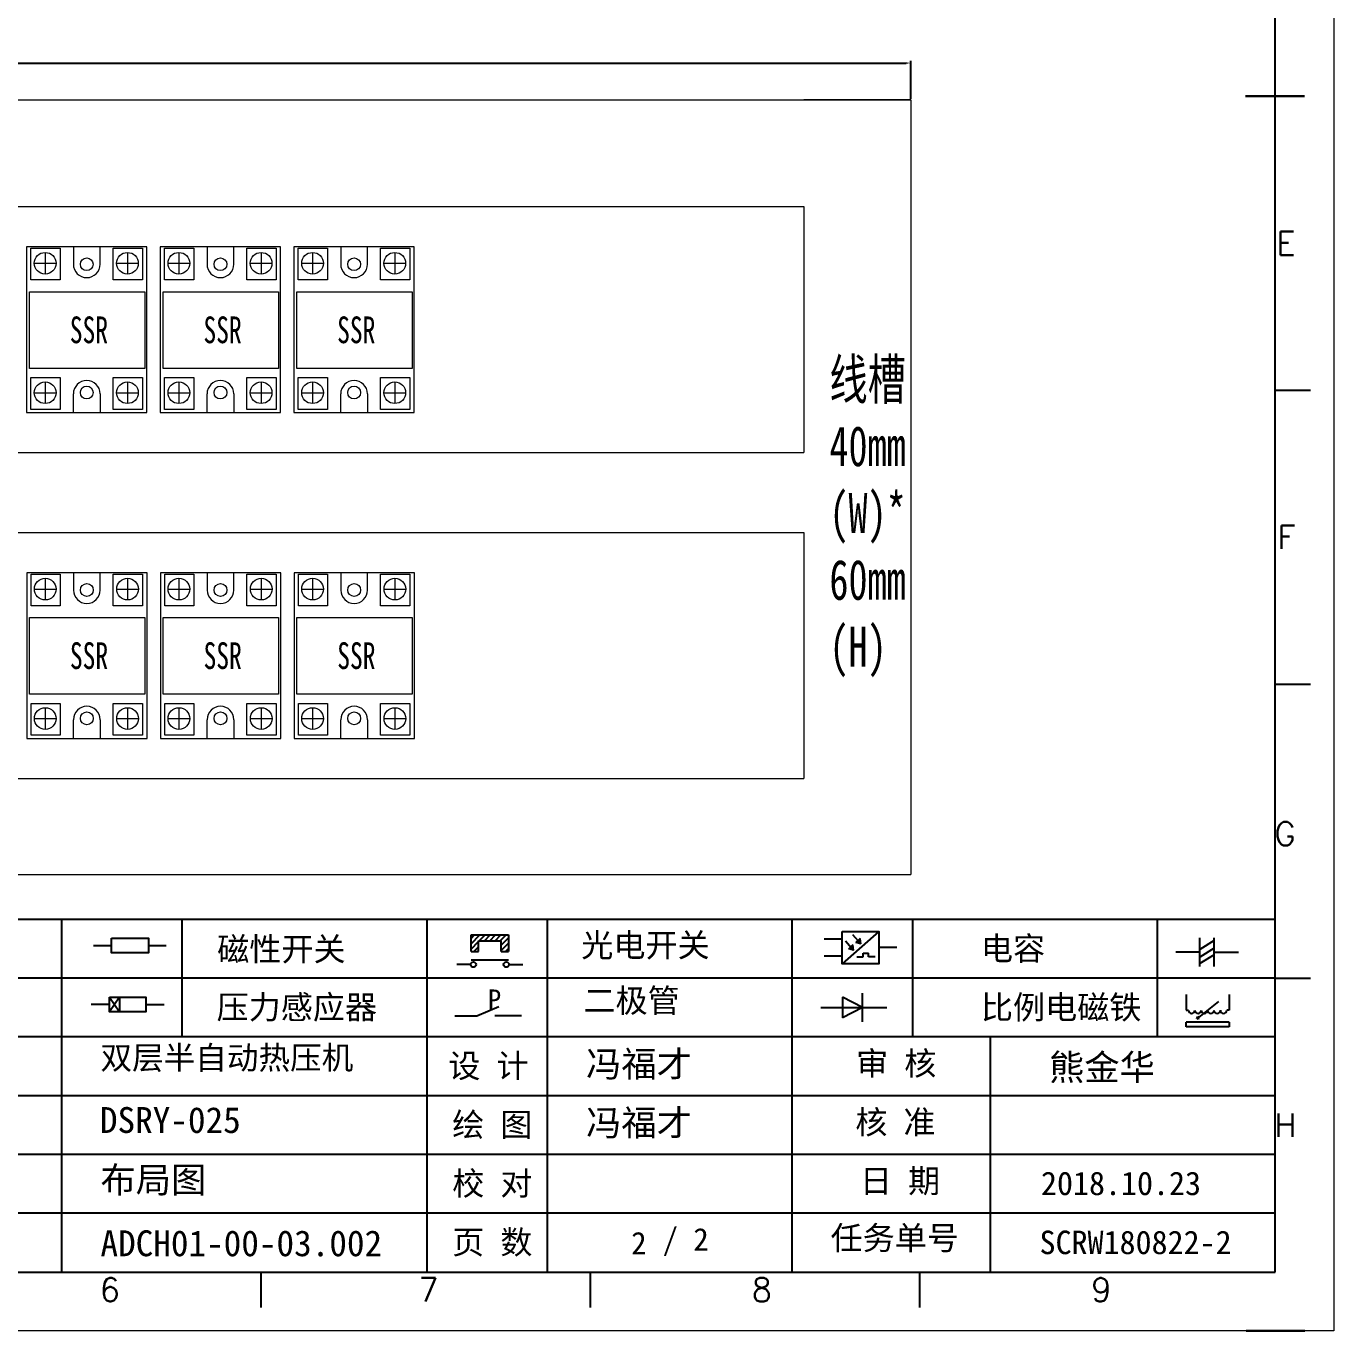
# Model space of a CAD drawing. Extents: x 33864 to 41687, y -3582 to -110.
# Drawn here: x 40954 to 41687, y -2106 to -1374 of the extents above; entities that cross this region are included whole.
import ezdxf
from ezdxf.enums import TextEntityAlignment as Align

# ---------------------------------------------------------------- set-up
doc = ezdxf.new("R2010")
doc.units = 0
doc.header["$MEASUREMENT"] = 0
doc.layers.add('AE_BOR', color=1, linetype='Continuous')
doc.layers.add('细实线层', color=7, linetype='Continuous')
doc.styles.add('WD', font='romans.shx', dxfattribs={"bigfont": 'gbcbig.shx'})
doc.styles.add('宋', font='', dxfattribs={"width": 0.7})
doc.styles.add('汉字', font='')
doc.styles.get('宋').set_extended_font_data('SimSun')
doc.styles.get('汉字').set_extended_font_data('新宋体')
doc.dimstyles.new('AM_ISO', dxfattribs={"dimtxt": 5.5, "dimasz": 2.5, "dimexe": 1.25, "dimexo": 0.5, "dimgap": 0.5, "dimtad": 1, "dimdsep": 46, "dimtxsty": 'Standard', "dimcen": 0, "dimclrd": 5, "dimclre": 5, "dimclrt": 1, "dimadec": 0, "dimazin": 2, "dimtp": 0.1, "dimtm": 0.1, "dimtfac": 0.71, "dimtmove": 0, "dimatfit": 3, "dimfxl": 1, "dimtfillclr": 6, "dimlwd": -1, "dimlwe": -1, "dimarcsym": 0})

# ---------------------------------------------------------------- blocks, each defined once
blk = doc.blocks.new('磁性开关')
at = {"linetype": 'ByBlock'}
h = blk.add_hatch(dxfattribs=at)
h.set_pattern_fill('ANSI31', color=256, scale=0.1, style=0)
h.set_pattern_definition([(45, (0, 0), (-0.224506403, 0.224506403), [])])
h.paths.add_polyline_path([(-1907.69, -775.29), (-1910.88, -775.29), (-1910.88, -776.69), (-1910.25, -776.69), (-1910.25, -775.79), (-1908.31, -775.79), (-1908.31, -776.69), (-1907.69, -776.69)])
for p, q in [((-1910.88, -776.69), (-1910.88, -775.29)), ((-1910.88, -775.29), (-1907.69, -775.29)), ((-1910.25, -776.69), (-1910.25, -775.79)), ((-1910.25, -775.79), (-1908.31, -775.79)), ((-1908.31, -776.69), (-1908.31, -775.79)), ((-1907.69, -775.29), (-1907.69, -776.69)), ((-1910.88, -776.69), (-1910.25, -776.69)), ((-1908.31, -776.69), (-1907.69, -776.69)), ((-1910.91, -777.81), (-1912.09, -777.81)), ((-1910.88, -777.39), (-1907.69, -777.39)), ((-1907.66, -777.81), (-1906.48, -777.81))]:
    blk.add_line(p, q, dxfattribs=at)
for centre in [(-1910.68, -777.81), (-1907.88, -777.81)]:
    blk.add_circle(centre, 0.225, dxfattribs=at)
blk = doc.blocks.new('光电开关')
at = {"linetype": 'ByBlock'}
h = blk.add_hatch(dxfattribs=at)
h.set_pattern_fill('ANSI31', color=256, scale=0.01, style=0)
h.set_pattern_definition([(45, (0.172267, 0), (-0.0224506403, 0.0224506403), [])])
h.paths.add_polyline_path([(-1882.44, -776.34), (-1882.5, -775.91), (-1882.68, -776.07)])
h.paths.add_polyline_path([(-1882.44, -776.34), (-1882.68, -776.07), (-1882.86, -776.23)])
h.paths.add_polyline_path([(-1883.11, -776.45), (-1883.29, -776.61), (-1883.05, -776.88)])
h.paths.add_polyline_path([(-1883.29, -776.61), (-1883.47, -776.77), (-1883.05, -776.88)])
for p, q in [((-1884.01, -775.96), (-1885.56, -775.96)), ((-1880.91, -775.3), (-1884.01, -778.05)), ((-1883.14, -775.55), (-1882.44, -776.34)), ((-1882.5, -775.91), (-1882.86, -776.23)), ((-1882.44, -776.34), (-1882.5, -775.91)), ((-1883.75, -776.09), (-1883.05, -776.88)), ((-1883.11, -776.45), (-1883.47, -776.77)), ((-1883.05, -776.88), (-1883.47, -776.77)), ((-1883.05, -776.88), (-1883.11, -776.45)), ((-1882.44, -776.34), (-1882.86, -776.23)), ((-1879.37, -776.67), (-1880.91, -776.67)), ((-1884.01, -777.39), (-1885.56, -777.39)), ((-1882.78, -777.47), (-1882.23, -777.47)), ((-1882.23, -777.47), (-1882.23, -777.14)), ((-1882.23, -777.14), (-1881.78, -777.14)), ((-1881.78, -777.47), (-1881.78, -777.14)), ((-1881.23, -777.47), (-1881.78, -777.47))]:
    blk.add_line(p, q, dxfattribs=at)
blk.add_lwpolyline([(-1884.01, -775.3), (-1880.91, -775.3), (-1880.91, -778.05), (-1884.01, -778.05)], close=True, dxfattribs=at)
blk = doc.blocks.new('电磁阀线圈')
at = {"linetype": 'ByBlock'}
for p, q in [((-1854.61, -795.92), (-1853.75, -797.16)), ((-1853.75, -795.92), (-1854.61, -797.16)), ((-1853.75, -795.92), (-1853.75, -797.16)), ((-1854.61, -796.54), (-1856.17, -796.54)), ((-1851.53, -796.54), (-1849.97, -796.54))]:
    blk.add_line(p, q, dxfattribs=at)
blk.add_lwpolyline([(-1854.61, -795.92), (-1851.53, -795.92), (-1851.53, -797.16), (-1854.61, -797.16)], close=True, dxfattribs=at)
blk = doc.blocks.new('压力感应器')
at = {"linetype": 'ByBlock'}
for p, q in [((-1815.59, -777.73), (-1813.71, -776.93)), ((-1817.44, -777.73), (-1815.59, -777.73)), ((-1811.78, -777.73), (-1814.05, -777.73))]:
    blk.add_line(p, q, dxfattribs=at)
at = {"linetype": 'ByBlock', "insert": (-1814.65, -775.48), "char_height": 1.68, "width": 1.2242, "attachment_point": 1}
blk.add_mtext('{\\fNSimSun|b0|i0|c134|p49;P}', dxfattribs=at)
blk = doc.blocks.new('二极管')
at = {"linetype": 'ByBlock'}
for p, q in [((-1783.97, -776.77), (-1785.69, -775.9)), ((-1785.69, -775.9), (-1785.69, -777.65)), ((-1783.97, -777.99), (-1783.97, -775.56)), ((-1787.52, -776.77), (-1781.92, -776.77)), ((-1783.97, -776.77), (-1785.69, -777.65))]:
    blk.add_line(p, q, dxfattribs=at)
blk = doc.blocks.new('电容')
at = {"linetype": 'ByBlock'}
for p, q in [((-1756.08, -782.99), (-1756.08, -780.56)), ((-1754.86, -780.79), (-1756.08, -781.55)), ((-1754.86, -781.44), (-1756.08, -782.2)), ((-1754.86, -782.99), (-1754.86, -780.56)), ((-1756.08, -781.77), (-1758.13, -781.77)), ((-1754.86, -781.99), (-1756.08, -782.75)), ((-1754.86, -781.77), (-1752.81, -781.77))]:
    blk.add_line(p, q, dxfattribs=at)
blk = doc.blocks.new('比例电磁阀')
at = {"linetype": 'ByBlock'}
for p, q in [((-1757.26, -775.38), (-1757.26, -776.71)), ((-1753.58, -775.38), (-1753.58, -776.71)), ((-1757.26, -776.71), (-1757.05, -776.71)), ((-1754.5, -775.98), (-1756.35, -777.44)), ((-1753.58, -776.71), (-1753.8, -776.71)), ((-1753.6, -777.73), (-1757.25, -777.73)), ((-1757.25, -778.13), (-1757.25, -777.73)), ((-1753.6, -778.13), (-1757.25, -778.13)), ((-1756.35, -777.44), (-1756.25, -777.25)), ((-1756.35, -777.44), (-1756.15, -777.38)), ((-1756.15, -777.38), (-1756.25, -777.25)), ((-1753.6, -777.73), (-1753.6, -778.13))]:
    blk.add_line(p, q, dxfattribs=at)
for centre in [(-1756.78, -776.71), (-1756.24, -776.71), (-1755.7, -776.71), (-1755.15, -776.71), (-1754.61, -776.71), (-1754.07, -776.71)]:
    blk.add_arc(centre, 0.271, 180, 0, dxfattribs=at)
blk = doc.blocks.new('电阻')
at = {"linetype": 'ByBlock'}
for p, q in [((-3.09, 0), (-1.57, 0)), ((1.57, 0), (3.09, 0))]:
    blk.add_line(p, q, dxfattribs=at)
blk.add_lwpolyline([(-1.57, 0.63), (1.57, 0.63), (1.57, -0.63), (-1.57, -0.63)], close=True, dxfattribs=at)
blk = doc.blocks.new('*D118')
at = {"layer": 'Defpoints', "color": 0, "lineweight": 0}
for p in [(41449.92, -1394.45), (39901.92, -1415.03), (41449.92, -1415.03)]:
    blk.add_point(p, dxfattribs=at)
at = {"layer": '细实线层', "color": 5}
for p, q in [((39901.92, -1414.53), (39901.92, -1393.2)), ((41449.92, -1414.53), (41449.92, -1393.2)), ((39904.42, -1394.45), (41447.42, -1394.45))]:
    blk.add_line(p, q, dxfattribs=at)
at = {"layer": '细实线层', "color": 5, "lineweight": 0}
for points in [[(39904.42, -1394.03), (39904.42, -1394.87), (39901.92, -1394.45)], [(41447.42, -1394.87), (41447.42, -1394.03), (41449.92, -1394.45)]]:
    blk.add_solid(points, dxfattribs=at)
at = {"layer": '细实线层', "color": 1, "lineweight": 0, "insert": (40675.92, -1391.2), "char_height": 5.5, "attachment_point": 5}
blk.add_mtext('1548', dxfattribs=at)

msp = doc.modelspace()

# ---------------------------------------------------------------- linework, layer by layer
for p, q in [((41654.367, -2073.114), (41654.367, -753.114)), ((39793.365, -2073.114), (41638.065, -2073.114)), ((40590.425, -2073.114), (40986.095, -2073.114)), ((40986.095, -2073.114), (41440.08, -2073.114))]:
    msp.add_line(p, q)
at = {"lineweight": 0}
for p, q in [((39961.924, -1475.033), (41389.924, -1475.033)), ((40953.876, -1497.641), (40953.876, -1590.641)), ((41021.376, -1497.641), (40953.876, -1497.641)), ((40964.301, -1500.766), (40964.301, -1512.942)), ((40980.126, -1497.641), (40980.126, -1507.391)), ((40995.126, -1507.391), (40995.126, -1497.641)), ((41010.468, -1500.766), (41010.468, -1512.942)), ((41021.376, -1590.641), (41021.376, -1497.641)), ((41028.876, -1497.641), (41028.876, -1590.641)), ((41096.376, -1497.641), (41028.876, -1497.641)), ((41039.301, -1500.766), (41039.301, -1512.942)), ((41055.126, -1497.641), (41055.126, -1507.391)), ((41070.126, -1507.391), (41070.126, -1497.641)), ((41085.468, -1500.766), (41085.468, -1512.942)), ((41096.376, -1590.641), (41096.376, -1497.641)), ((41103.876, -1497.641), (41103.876, -1590.641)), ((41171.376, -1497.641), (41103.876, -1497.641)), ((41114.301, -1500.766), (41114.301, -1512.942)), ((41130.126, -1497.641), (41130.126, -1507.391)), ((41145.126, -1507.391), (41145.126, -1497.641)), ((41160.468, -1500.766), (41160.468, -1512.942)), ((41171.376, -1590.641), (41171.376, -1497.641)), ((40958.213, -1506.854), (40970.389, -1506.854)), ((41004.38, -1506.854), (41016.556, -1506.854)), ((41033.213, -1506.854), (41045.389, -1506.854)), ((41079.38, -1506.854), (41091.556, -1506.854)), ((41108.213, -1506.854), (41120.389, -1506.854)), ((41154.38, -1506.854), (41166.556, -1506.854)), ((40955.531, -1565.842), (40955.531, -1522.788)), ((40955.531, -1522.788), (41020.184, -1522.788)), ((41020.184, -1522.788), (41020.184, -1565.842)), ((41030.531, -1565.842), (41030.531, -1522.788)), ((41030.531, -1522.788), (41095.184, -1522.788)), ((41095.184, -1522.788), (41095.184, -1565.842)), ((41105.531, -1565.842), (41105.531, -1522.788)), ((41105.531, -1522.788), (41170.184, -1522.788)), ((41170.184, -1522.788), (41170.184, -1565.842)), ((41020.184, -1565.842), (40955.531, -1565.842)), ((41095.184, -1565.842), (41030.531, -1565.842)), ((41170.184, -1565.842), (41105.531, -1565.842)), ((40964.301, -1573.409), (40964.301, -1585.585)), ((41010.468, -1573.409), (41010.468, -1585.585)), ((41039.301, -1573.409), (41039.301, -1585.585)), ((41085.468, -1573.409), (41085.468, -1585.585)), ((41114.301, -1573.409), (41114.301, -1585.585)), ((41160.468, -1573.409), (41160.468, -1585.585)), ((40958.213, -1579.497), (40970.389, -1579.497)), ((40980.126, -1590.641), (40980.126, -1580.141)), ((40995.126, -1580.141), (40995.126, -1590.641)), ((41004.38, -1579.497), (41016.556, -1579.497)), ((41033.213, -1579.497), (41045.389, -1579.497)), ((41055.126, -1590.641), (41055.126, -1580.141)), ((41070.126, -1580.141), (41070.126, -1590.641)), ((41079.38, -1579.497), (41091.556, -1579.497)), ((41108.213, -1579.497), (41120.389, -1579.497)), ((41130.126, -1590.641), (41130.126, -1580.141)), ((41145.126, -1580.141), (41145.126, -1590.641)), ((41154.38, -1579.497), (41166.556, -1579.497)), ((40953.876, -1590.641), (41021.376, -1590.641)), ((41028.876, -1590.641), (41096.376, -1590.641)), ((41103.876, -1590.641), (41171.376, -1590.641)), ((40953.935, -1680.533), (40953.935, -1773.533)), ((41021.435, -1680.533), (40953.935, -1680.533)), ((40964.36, -1683.658), (40964.36, -1695.834)), ((40980.185, -1680.533), (40980.185, -1690.283)), ((40995.185, -1690.283), (40995.185, -1680.533)), ((41010.527, -1683.658), (41010.527, -1695.834)), ((41021.435, -1773.533), (41021.435, -1680.533)), ((41028.935, -1680.533), (41028.935, -1773.533)), ((41096.435, -1680.533), (41028.935, -1680.533)), ((41039.36, -1683.658), (41039.36, -1695.834)), ((41055.185, -1680.533), (41055.185, -1690.283)), ((41070.185, -1690.283), (41070.185, -1680.533)), ((41085.527, -1683.658), (41085.527, -1695.834)), ((41096.435, -1773.533), (41096.435, -1680.533)), ((41103.935, -1680.533), (41103.935, -1773.533)), ((41171.435, -1680.533), (41103.935, -1680.533)), ((41114.36, -1683.658), (41114.36, -1695.834)), ((41130.185, -1680.533), (41130.185, -1690.283)), ((41145.185, -1690.283), (41145.185, -1680.533)), ((41160.527, -1683.658), (41160.527, -1695.834)), ((41171.435, -1773.533), (41171.435, -1680.533)), ((40958.272, -1689.746), (40970.448, -1689.746)), ((41004.439, -1689.746), (41016.615, -1689.746)), ((41033.272, -1689.746), (41045.448, -1689.746)), ((41079.439, -1689.746), (41091.615, -1689.746)), ((41108.272, -1689.746), (41120.448, -1689.746)), ((41154.439, -1689.746), (41166.615, -1689.746)), ((40955.59, -1748.734), (40955.59, -1705.68)), ((40955.59, -1705.68), (41020.243, -1705.68)), ((41020.243, -1705.68), (41020.243, -1748.734)), ((41030.59, -1748.734), (41030.59, -1705.68)), ((41030.59, -1705.68), (41095.243, -1705.68)), ((41095.243, -1705.68), (41095.243, -1748.734)), ((41105.59, -1748.734), (41105.59, -1705.68)), ((41105.59, -1705.68), (41170.243, -1705.68)), ((41170.243, -1705.68), (41170.243, -1748.734)), ((41020.243, -1748.734), (40955.59, -1748.734)), ((41095.243, -1748.734), (41030.59, -1748.734)), ((41170.243, -1748.734), (41105.59, -1748.734)), ((40964.36, -1756.3), (40964.36, -1768.476)), ((41010.527, -1756.3), (41010.527, -1768.476)), ((41039.36, -1756.3), (41039.36, -1768.476)), ((41085.527, -1756.3), (41085.527, -1768.476)), ((41114.36, -1756.3), (41114.36, -1768.476)), ((41160.527, -1756.3), (41160.527, -1768.476)), ((40958.272, -1762.388), (40970.448, -1762.388)), ((40980.185, -1773.533), (40980.185, -1763.033)), ((40995.185, -1763.033), (40995.185, -1773.533)), ((41004.439, -1762.388), (41016.615, -1762.388)), ((41033.272, -1762.388), (41045.448, -1762.388)), ((41055.185, -1773.533), (41055.185, -1763.033)), ((41070.185, -1763.033), (41070.185, -1773.533)), ((41079.439, -1762.388), (41091.615, -1762.388)), ((41108.272, -1762.388), (41120.448, -1762.388)), ((41130.185, -1773.533), (41130.185, -1763.033)), ((41145.185, -1763.033), (41145.185, -1773.533)), ((41154.439, -1762.388), (41166.615, -1762.388)), ((40953.935, -1773.533), (41021.435, -1773.533)), ((41028.935, -1773.533), (41096.435, -1773.533)), ((41103.935, -1773.533), (41171.435, -1773.533))]:
    msp.add_line(p, q, dxfattribs=at)
at = {"linetype": 'ByBlock'}
for p, q in [((41654.367, -1875.114), (39760.167, -1875.114)), ((41654.367, -1908.114), (39760.167, -1908.114)), ((41654.367, -1941.114), (39760.167, -1941.114)), ((41654.367, -1974.114), (39760.167, -1974.114)), ((41654.367, -2007.114), (39760.167, -2007.114)), ((41654.367, -2040.114), (40836.122, -2040.114))]:
    msp.add_line(p, q, dxfattribs=at)
at = {"lineweight": -2}
for p, q in [((40973.47, -1875.114), (40973.47, -1941.114)), ((41041.04, -1875.114), (41041.04, -1941.114)), ((41178.388, -1875.114), (41178.388, -1941.114)), ((41245.958, -1875.114), (41245.958, -1941.114)), ((41383.306, -1875.114), (41383.306, -1941.114)), ((41450.876, -1875.114), (41450.876, -1941.114)), ((41588.223, -1875.114), (41588.223, -1941.114)), ((40973.47, -1941.114), (40973.47, -2072.555)), ((41178.388, -1941.114), (41178.388, -2073.114)), ((41245.958, -1941.114), (41245.958, -2073.114)), ((41383.306, -1941.114), (41383.306, -2073.114)), ((41494.533, -1941.114), (41494.533, -2073.114))]:
    msp.add_line(p, q, dxfattribs=at)
at = {"ltscale": 2}
for p, q in [((41654.367, -2073.114), (41654.367, -1931.569)), ((41440.08, -2073.114), (41638.065, -2073.114)), ((41440.08, -2073.114), (41654.367, -2073.114))]:
    msp.add_line(p, q, dxfattribs=at)
at = {"lineweight": 0}
for points in [[(40972.725, -1498.401), (40972.725, -1516.199), (40956.293, -1516.199), (40956.293, -1498.401)], [(41018.892, -1498.401), (41018.892, -1516.199), (41002.46, -1516.199), (41002.46, -1498.401)], [(41047.725, -1498.401), (41047.725, -1516.199), (41031.293, -1516.199), (41031.293, -1498.401)], [(41093.892, -1498.401), (41093.892, -1516.199), (41077.46, -1516.199), (41077.46, -1498.401)], [(41122.725, -1498.401), (41122.725, -1516.199), (41106.293, -1516.199), (41106.293, -1498.401)], [(41168.892, -1498.401), (41168.892, -1516.199), (41152.46, -1516.199), (41152.46, -1498.401)], [(40972.725, -1571.044), (40972.725, -1588.842), (40956.293, -1588.842), (40956.293, -1571.044)], [(41018.892, -1571.044), (41018.892, -1588.842), (41002.46, -1588.842), (41002.46, -1571.044)], [(41047.725, -1571.044), (41047.725, -1588.842), (41031.293, -1588.842), (41031.293, -1571.044)], [(41093.892, -1571.044), (41093.892, -1588.842), (41077.46, -1588.842), (41077.46, -1571.044)], [(41122.725, -1571.044), (41122.725, -1588.842), (41106.293, -1588.842), (41106.293, -1571.044)], [(41168.892, -1571.044), (41168.892, -1588.842), (41152.46, -1588.842), (41152.46, -1571.044)], [(40972.784, -1681.293), (40972.784, -1699.091), (40956.352, -1699.091), (40956.352, -1681.293)], [(41018.951, -1681.293), (41018.951, -1699.091), (41002.519, -1699.091), (41002.519, -1681.293)], [(41047.784, -1681.293), (41047.784, -1699.091), (41031.352, -1699.091), (41031.352, -1681.293)], [(41093.951, -1681.293), (41093.951, -1699.091), (41077.519, -1699.091), (41077.519, -1681.293)], [(41122.784, -1681.293), (41122.784, -1699.091), (41106.352, -1699.091), (41106.352, -1681.293)], [(41168.951, -1681.293), (41168.951, -1699.091), (41152.519, -1699.091), (41152.519, -1681.293)], [(40972.784, -1753.936), (40972.784, -1771.733), (40956.352, -1771.733), (40956.352, -1753.936)], [(41018.951, -1753.936), (41018.951, -1771.733), (41002.519, -1771.733), (41002.519, -1753.936)], [(41047.784, -1753.936), (41047.784, -1771.733), (41031.352, -1771.733), (41031.352, -1753.936)], [(41093.951, -1753.936), (41093.951, -1771.733), (41077.519, -1771.733), (41077.519, -1753.936)], [(41122.784, -1753.936), (41122.784, -1771.733), (41106.352, -1771.733), (41106.352, -1753.936)], [(41168.951, -1753.936), (41168.951, -1771.733), (41152.519, -1771.733), (41152.519, -1753.936)]]:
    msp.add_lwpolyline(points, close=True, dxfattribs=at)
for centre, radius in [((40964.301, -1506.854), 6.088), ((40987.626, -1507.391), 3.6), ((41010.468, -1506.854), 6.088), ((41039.301, -1506.854), 6.088), ((41062.626, -1507.391), 3.6), ((41085.468, -1506.854), 6.088), ((41114.301, -1506.854), 6.088), ((41137.626, -1507.391), 3.6), ((41160.468, -1506.854), 6.088), ((40964.301, -1579.497), 6.088), ((40987.626, -1579.391), 3.6), ((41010.468, -1579.497), 6.088), ((41039.301, -1579.497), 6.088), ((41062.626, -1579.391), 3.6), ((41085.468, -1579.497), 6.088), ((41114.301, -1579.497), 6.088), ((41137.626, -1579.391), 3.6), ((41160.468, -1579.497), 6.088), ((40964.36, -1689.746), 6.088), ((40987.685, -1690.283), 3.6), ((41010.527, -1689.746), 6.088), ((41039.36, -1689.746), 6.088), ((41062.685, -1690.283), 3.6), ((41085.527, -1689.746), 6.088), ((41114.36, -1689.746), 6.088), ((41137.685, -1690.283), 3.6), ((41160.527, -1689.746), 6.088), ((40964.36, -1762.388), 6.088), ((40987.685, -1762.283), 3.6), ((41010.527, -1762.388), 6.088), ((41039.36, -1762.388), 6.088), ((41062.685, -1762.283), 3.6), ((41085.527, -1762.388), 6.088), ((41114.36, -1762.388), 6.088), ((41137.685, -1762.283), 3.6), ((41160.527, -1762.388), 6.088)]:
    msp.add_circle(centre, radius, dxfattribs=at)
for centre, start, end in [((40987.626, -1507.391), 180, 0), ((41062.626, -1507.391), 180, 0), ((41137.626, -1507.391), 180, 0), ((40987.626, -1580.141), 0, 180), ((41062.626, -1580.141), 0, 180), ((41137.626, -1580.141), 0, 180), ((40987.685, -1690.283), 180, 0), ((41062.685, -1690.283), 180, 0), ((41137.685, -1690.283), 180, 0), ((40987.685, -1763.033), 0, 180), ((41062.685, -1763.033), 0, 180), ((41137.685, -1763.033), 0, 180)]:
    msp.add_arc(centre, 7.5, start, end, dxfattribs=at)
at = {"layer": 'AE_BOR', "color": 1, "lineweight": 15}
for p, q in [((41687.345, -720.114), (41687.345, -2106.114)), ((41687.345, -2106.114), (39727.145, -2106.114))]:
    msp.add_line(p, q, dxfattribs=at)
at = {"layer": 'AE_BOR', "color": 2, "lineweight": 30}
msp.add_line((41637.867, -1413.114), (41670.867, -1413.114), dxfattribs=at)
at = {"layer": 'AE_BOR'}
for p, q in [((41654.367, -1578.114), (41674.167, -1578.114)), ((41654.367, -1743.114), (41674.167, -1743.114)), ((41654.367, -1908.114), (41674.167, -1908.114)), ((41085.315, -2073.114), (41085.315, -2092.914)), ((41270.115, -2073.114), (41270.115, -2092.914)), ((41454.915, -2073.114), (41454.915, -2092.914))]:
    msp.add_line(p, q, dxfattribs=at)
at = {"layer": 'AE_BOR', "lineweight": 30}
msp.add_line((41671.065, -2106.114), (41638.065, -2106.114), dxfattribs=at)
at = {"layer": '细实线层', "lineweight": 0}
for p, q in [((39901.924, -1415.033), (41449.924, -1415.033)), ((41449.924, -1415.033), (41389.924, -1415.033)), ((41449.924, -1415.033), (41449.924, -1850.033)), ((41389.924, -1475.033), (41389.924, -1613.033)), ((39961.924, -1613.033), (41389.924, -1613.033)), ((39961.924, -1658.033), (41389.924, -1658.033)), ((41389.924, -1658.033), (41389.924, -1796.033)), ((39961.924, -1796.033), (41389.924, -1796.033)), ((39901.924, -1850.033), (41449.924, -1850.033))]:
    msp.add_line(p, q, dxfattribs=at)

# ---------------------------------------------------------------- block references
at = {"xscale": 6.600000000000364, "yscale": 6.600000000000364, "zscale": 6.600000000000364}
msp.add_blockref('电阻', (41011.874, -1889.792), dxfattribs=at)
at = {"linetype": 'ByBlock', "xscale": 6.600000000000364, "yscale": 6.600000000000364, "zscale": 6.600000000000364}
for name, p in [('磁性开关', (53815.036, 3233.019)), ('光电开关', (53846.028, 3235.059)), ('电容', (53202.311, 3266.16)), ('压力感应器', (53189.322, 3203.69)), ('电磁阀线圈', (53240.811, 3334.247)), ('二极管', (53197.164, 3202.093)), ('比例电磁阀', (53202.311, 3200.16))]:
    msp.add_blockref(name, p, dxfattribs=at)

# ---------------------------------------------------------------- texts
at = {"lineweight": 0, "attachment_point": 1, "style": '宋'}
for s, insert, char_height, width in [('SSR', (40978.115, -1536.701), 15, 28.49537), ('SSR', (41053.115, -1536.701), 15, 28.49537), ('SSR', (41128.115, -1536.701), 15, 28.49537), ('线槽\\P40mm\\P(W)*\\P60mm\\P(H)', (41404.3, -1560.709), 22.5, 136.72473), ('SSR', (40978.174, -1719.593), 15, 28.49537), ('SSR', (41053.174, -1719.593), 15, 28.49537), ('SSR', (41128.174, -1719.593), 15, 28.49537)]:
    msp.add_mtext(s, dxfattribs=dict(at, insert=insert, char_height=char_height, width=width))
at = {"char_height": 13.2, "attachment_point": 1, "style": '汉字'}
for s, insert in [('{\\fKaiTi_GB2312|b0|i0|c134|p49;磁性开关}', (41060.82, -1885.205)), ('{\\fKaiTi_GB2312|b0|i0|c134|p49;光电开关}', (41265.095, -1882.978)), ('{\\fKaiTi_GB2312|b0|i0|c134|p49;电容}', (41489.334, -1884.876)), ('{\\fKaiTi_GB2312|b0|i0|c134|p49;二极管}', (41266.293, -1914.105)), ('{\\fKaiTi_GB2312|b0|i0|c134|p49;压力感应器}', (41060.471, -1917.811)), ('{\\fKaiTi_GB2312|b0|i0|c134|p49;比例电磁铁}', (41489.334, -1917.876)), ('{\\fKaiTi_GB2312|b0|i0|c134|p0;设 计}', (41190.505, -1950.751)), ('{\\fKaiTi_GB2312|b0|i0|c134|p0;审 核}', (41419.312, -1949.369)), ('{\\fKaiTi_GB2312|b0|i0|c134|p0;核 准}', (41418.849, -1982.369)), ('{\\fKaiTi_GB2312|b0|i0|c134|p0;绘 图}', (41192.673, -1983.751)), ('{\\fKaiTi_GB2312|b0|i0|c134|p0;校 对}', (41192.673, -2016.751)), ('{\\fKaiTi_GB2312|b0|i0|c134|p0;日 期}', (41421.469, -2015.369)), ('{\\fKaiTi_GB2312|b0|i0|c134|p0;任务单号}', (41404.975, -2047.383)), ('{\\fKaiTi_GB2312|b0|i0|c134|p0;页 数}', (41192.673, -2049.751)), ('{\\fKaiTi_GB2312|b0|i0|c134|p0;SCRW180822-2}', (41522.214, -2049.846))]:
    msp.add_mtext(s, dxfattribs=dict(at, insert=insert))
at = {"attachment_point": 1}
for s, insert, char_height, width in [('{\\fKaiTi_GB2312|b0|i0|c134|p49;双层半自动热压机}', (40995.314, -1946.292), 13, 183.0735), ('{\\fKaiTi_GB2312|b0|i0|c134|p49;冯福才}', (41267.802, -1949.042), 14.52, 101.09524), ('{\\fKaiTi_GB2312|b0|i0|c134|p49;熊金华}', (41527.553, -1950.931), 14.52, 101.09524), ('{\\fKaiTi_GB2312|b0|i0|c134|p49;DSRY-025}', (40995.006, -1980.505), 14.52, 160.60927), ('{\\fKaiTi_GB2312|b0|i0|c134|p49;冯福才}', (41267.802, -1982.042), 14.52, 101.09524), ('{\\fKaiTi_GB2312|b0|i0|c134|p49;布局图}', (40995.314, -2014.06), 14.52, 170.80819), ('{\\fKaiTi_GB2312|b0|i0|c134|p49;2018.10.23}', (41523.028, -2016.716), 13.2, 397.67772), ('{\\fKaiTi_GB2312|b0|i0|c134|p49;ADCH01-00-03.002}', (40995.314, -2049.7), 14.52, 169.53332), ('{\\fKaiTi_GB2312|b0|i0|c134|p49;2}', (41293.109, -2050.544), 12.672, 14.97008), ('{\\fKaiTi_GB2312|b0|i0|c134|p49;/ 2}', (41310.736, -2048.418), 12.672, 45.17322)]:
    msp.add_mtext(s, dxfattribs=dict(at, insert=insert, char_height=char_height, width=width))
at = {"layer": 'AE_BOR', "style": 'WD'}
for s, p in [('E', (41665.839, -1495.614)), ('F', (41665.839, -1660.614)), ('F', (41665.839, -1660.614)), ('G', (41665.839, -1827.059)), ('H', (41666.467, -1990.614))]:
    msp.add_text(s, height=13.2, dxfattribs=at).set_placement(p, align=Align.MIDDLE_RIGHT)
for s, p in [('6', (41000.548, -2089.614)), ('7', (41179.394, -2089.614)), ('8', (41366.37, -2089.614)), ('9', (41556.874, -2089.614))]:
    msp.add_text(s, height=13.2, dxfattribs=at).set_placement(p, align=Align.CENTER)

# ---------------------------------------------------------------- dimensions: what is measured, and where the dimension line sits
at = {"layer": '细实线层', "lineweight": 0}
dim = msp.add_linear_dim(base=(41449.924, -1394.451), p1=(39901.924, -1415.033), p2=(41449.924, -1415.033), dimstyle='AM_ISO', dxfattribs=at)
dim.commit()
dim.dimension.update_dxf_attribs({"geometry": '*D118', "text_midpoint": (40675.924, -1391.201)})

doc.saveas('drawing.dxf')
